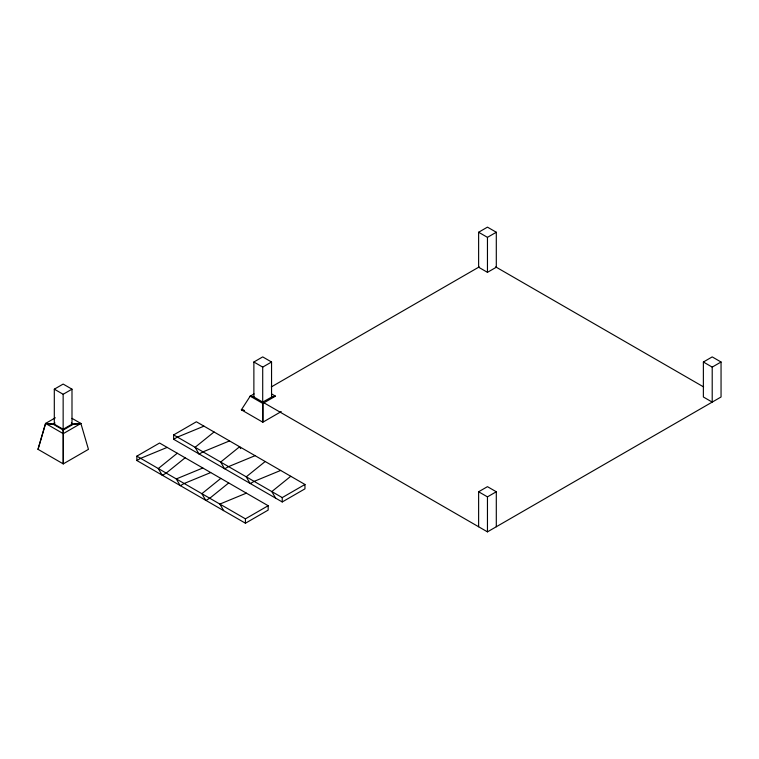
<?xml version="1.0" encoding="UTF-8"?>
<svg xmlns="http://www.w3.org/2000/svg" width="759" height="759" viewBox="0 0 759 759"><rect width="100%" height="100%" fill="white"/><g stroke="black" fill="none" stroke-linecap="round" stroke-linejoin="round"><path stroke-width="1.14" d="M63.206 433.674L80.881 423.465L73.357 424.224L63.253 430.059L63.196 463.92L88.452 449.347L80.881 423.465L72.039 418.361M63.253 430.78L63.253 428.522M262.946 402.099L262.832 422.213L241.362 409.822L250.204 396.16L254.085 393.921M37.95 449.347L45.521 423.465L55.341 417.801M45.635 423.465L38.054 449.347L63.31 463.92L63.253 430.059L53.149 424.224L45.635 423.465L63.31 433.674M177.255 453.237L158.308 468.54L162.103 475.106M214.057 431.985L195.11 447.298L198.905 453.854M185.139 457.791L166.202 473.094L162.417 475.286M220.812 478.388L201.875 493.692L205.661 500.257M228.706 482.942L209.769 498.246L205.974 500.437M265.195 461.51L246.248 476.823L250.043 483.379M290.763 476.272L271.817 491.585L275.612 498.141M54.306 389.177L63.149 384.073L71.991 389.177L71.991 424.167L63.149 429.271L54.306 424.167L54.306 389.177L63.149 394.282L63.149 430.78M63.149 394.282L71.991 389.177M55.065 423L53.045 424.167L45.521 423.465M721.05 362.005L712.208 367.109L712.208 402.099L703.375 396.995L703.375 362.005L712.208 356.901L721.05 362.005L721.05 396.995L487.458 531.86L253.876 396.995L253.876 362.005L262.709 356.901L271.551 362.005L271.551 396.995M478.625 232.245L487.458 227.14L496.301 232.245L496.301 267.234L487.458 272.339L478.625 267.234L478.625 232.245L487.458 237.349L496.301 232.245M253.876 362.005L262.709 367.109L271.551 362.005M136.848 456.15L159.57 443.028L268.164 505.722L268.164 510.095L245.432 523.217L136.848 460.523L136.848 456.15L245.432 518.843L268.164 505.722M173.65 434.907L196.372 421.776L304.966 484.47L304.966 488.843L282.234 501.965L173.65 439.281L173.65 434.907L282.234 497.591L304.966 484.47M136.848 460.523L140.633 458.341L167.151 447.402M173.65 439.281L177.435 437.089L203.953 426.16M271.286 386.938L479.261 266.864M281.228 411.587L262.832 422.213L262.709 402.099L271.788 396.995L275.46 396.16L271.57 393.921M199.219 454.034L203.004 451.852L229.522 440.913M180.405 485.675L184.2 483.483L210.708 472.553M224.787 468.796L228.573 466.614L255.09 455.675M250.356 483.559L254.142 481.377L280.659 470.438M478.625 526.755L478.625 491.766L487.458 486.661L496.301 491.766L496.301 526.755M478.625 491.766L487.458 496.87L496.301 491.766M202.824 467.999L176.306 478.929L180.092 485.494M246.381 493.141L219.863 504.08L223.658 510.646M271.788 396.853L275.46 396.16L262.832 403.446L250.204 396.16L253.876 396.853M80.881 423.465L73.357 424.167L71.337 423M244.113 410.334L241.362 409.813L244.113 410.448M250.204 396.16L253.876 396.995M703.375 362.005L712.208 367.109M495.655 266.864L703.631 386.938M240.707 448.626L239.626 446.747L220.679 462.06L224.474 468.616M487.458 237.349L487.458 272.339M487.458 496.87L487.458 531.86M282.234 497.591L282.234 501.965M262.709 367.109L262.709 402.099M245.432 518.843L245.432 523.217"/></g></svg>
